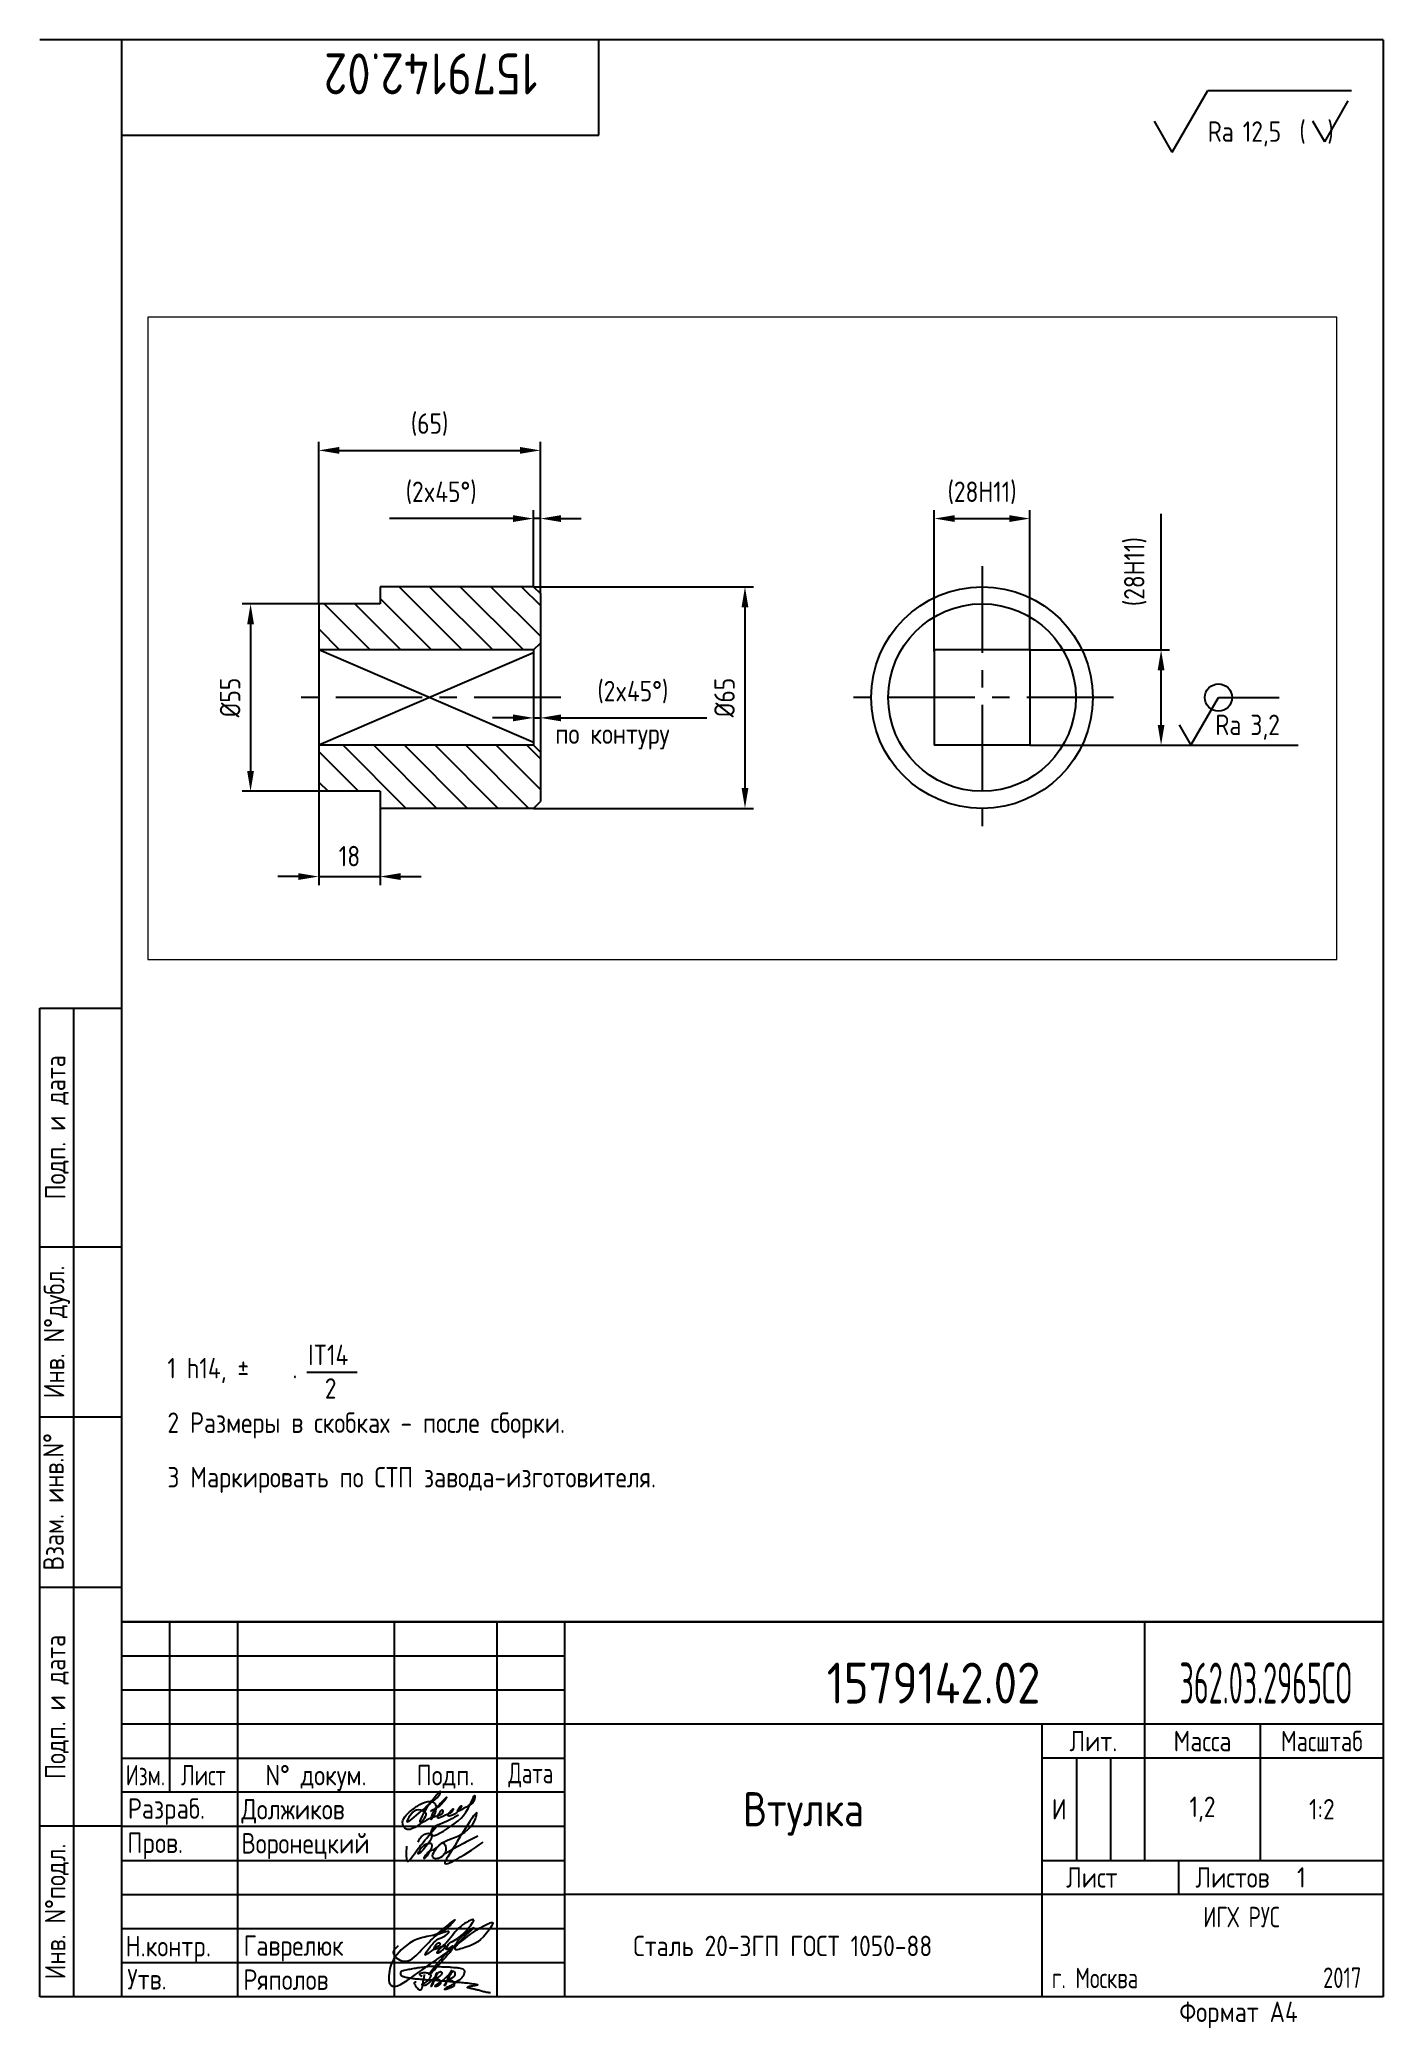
# Paper-space layout 'A4' of a CAD drawing. Header units: millimetres. Extents: x 8 to 205, y 0 to 292.
# The model-space entities are those that its viewports show. They can reach past a viewport. Long polylines and large blocks are cut down to what shows.
import ezdxf
from ezdxf.enums import TextEntityAlignment as Align

# ---------------------------------------------------------------- set-up
doc = ezdxf.new("R2010")
doc.units = ezdxf.units.MM
doc.header["$LTSCALE"] = 0.2
doc.linetypes.add('CENTER', pattern=[50.8, 31.75, -6.35, 6.35, -6.35])
for name, color, linetype in [('Bord', 1, 'Continuous'), ('Cen', 5, 'CENTER'), ('Cont', 6, 'Continuous'), ('Dim', 7, 'Continuous'), ('Hatch', 2, 'Continuous'), ('Text', 3, 'Continuous'), ('Textb', 6, 'Continuous'), ('TEXTRUS', 3, 'Continuous')]:
    doc.layers.add(name, color=color, linetype=linetype)
doc.styles.add('Style1', font='romans.shx', dxfattribs={"width": 0.8})
doc.dimstyles.new('LIN2', dxfattribs={"dimscale": 2, "dimtxt": 3, "dimasz": 3, "dimexe": 1.25, "dimexo": 0, "dimgap": 1.5, "dimtad": 1, "dimdec": 1, "dimdsep": 46, "dimtxsty": 'Style1', "dimcen": 2.5, "dimclrt": 3, "dimadec": 0, "dimazin": 0, "dimtfac": 1, "dimtmove": 0, "dimatfit": 3, "dimfxl": 1, "dimarcsym": 0})

# ---------------------------------------------------------------- blocks, each defined once
blk = doc.blocks.new('A$C314368CF')
at = {"layer": 'Text'}
for q in [(7.18, 6), (1.98, 3)]:
    blk.add_line((3.72, 0), q, dxfattribs=at)
at = {"layer": 'Text', "style": 'Style1', "width": 0.8}
blk.add_text('(  )', height=3, dxfattribs=at).set_placement((0, 0))
blk = doc.blocks.new('sherISO_18')
at = {"layer": 'Cont'}
for p, q in [((-30.94, -16.46), (-25.74, -7.46)), ((-25.74, -7.46), (-4.67, -7.46)), ((-30.94, -16.46), (-33.54, -11.96))]:
    blk.add_line(p, q, dxfattribs=at)
blk.add_blockref('A$C314368CF', (-12.3, -14.96))
at = {"layer": 'Textb', "style": 'Style1', "width": 0.8}
blk.add_text('Ra', height=3, dxfattribs=at).set_placement((-25.74, -14.96))
blk.add_attdef('12,5', (-20.6, -14.96), '', height=3, dxfattribs=at)
blk = doc.blocks.new('A4')
at = {"layer": 'Bord'}
for p, q in [((20, 55), (85, 55)), ((20, 50), (85, 50)), ((20, 45), (85, 45)), ((160, 40), (160, 25)), ((165, 40), (165, 25)), ((20, 30), (85, 30)), ((20, 25), (85, 25)), ((20, 20), (85, 20)), ((20, 15), (85, 15)), ((20, 10), (85, 10))]:
    blk.add_line(p, q, dxfattribs=at)
at = {"layer": 'Cont'}
for p, q in [((205, 292), (20, 292)), ((20, 292), (20, 5)), ((90, 278), (90, 292)), ((205, 292), (205, 5)), ((20, 278), (90, 278)), ((8, 5), (8, 150)), ((8, 150), (20, 150)), ((13, 5), (13, 150)), ((8, 115), (20, 115)), ((20, 90), (8, 90)), ((20, 65), (8, 65)), ((205, 60), (20, 60)), ((20, 60), (205, 60)), ((27, 60), (27, 35)), ((37, 60), (37, 5)), ((60, 5), (60, 60)), ((75, 60), (75, 5)), ((85, 5), (85, 60)), ((170, 60), (170, 25)), ((85, 45), (205, 45)), ((155, 5), (155, 45)), ((187, 25), (187, 45)), ((20, 40), (85, 40)), ((205, 40), (155, 40)), ((85, 35), (20, 35)), ((20, 30), (8, 30)), ((155, 25), (205, 25)), ((175, 25), (175, 20)), ((205, 20), (85, 20)), ((20, 5), (8, 5)), ((205, 5), (20, 5))]:
    blk.add_line(p, q, dxfattribs=at)
at = {"layer": 'Text', "style": 'Style1', "width": 0.8}
for s, p in [('Подп. и дата', (10.5, 132.5)), ('Инв. N%%dдубл.', (10.5, 102.5)), ('Взам. инв.N%%d ', (10, 78.38)), ('Подп. и дата', (10.5, 47.5)), ('Инв. N%%dподл.', (10.5, 17.5))]:
    blk.add_text(s, height=3, rotation=90, dxfattribs=at).set_placement(p, align=Align.MIDDLE)
at = {"layer": 'Text', "style": 'Style1'}
for s, width, p in [('Лит.', 0.8, (162.5, 42.5)), ('Масса', 0.8, (178.5, 42.5)), ('Масштаб', 0.75, (196, 42.5)), ('Изм.', 0.7, (23.5, 37.5)), ('Лист', 0.7, (32, 37.5)), ('N%%d докум.', 0.8, (48.5, 37.5)), ('Подп.', 0.8, (67.5, 37.5)), ('Лист', 0.8, (162.27, 22.5)), ('Листов', 0.8, (182.9, 22.5))]:
    blk.add_text(s, height=3, dxfattribs=dict(at, width=width)).set_placement(p, align=Align.MIDDLE_CENTER)
at = {"layer": 'Text', "style": 'Style1', "width": 0.7}
for s, p in [('Дата', (80, 37.5)), ('ИГХ РУС', (184.23, 16.69))]:
    blk.add_text(s, height=3, dxfattribs=at).set_placement(p, align=Align.MIDDLE)
at = {"layer": 'Text', "style": 'Style1'}
for s, width, p in [('Разpаб.', 0.8, (20.92, 31.1)), ('Пpов.', 0.8, (20.84, 26.08)), ('Н.контp.', 0.8, (20.58, 10.92)), ('Утв.', 0.8, (20.84, 6.06)), ('г. Москва', 0.7, (156.39, 6.25)), ('Фоpмат А4', 0.8, (175.11, 1.29))]:
    blk.add_text(s, height=3, dxfattribs=dict(at, width=width)).set_placement(p)
for tag, p, width in [('ФИО', (39, 31), 0.8), ('ФИО', (39, 26), 0.8), ('ГОСТ_СОРТАМЕНТА', (98.19, 14), 0.8), ('ФИО', (39, 11), 0.8), ('ФИО', (39, 6), 0.8), ('200', (192.85, 6.29), 0.7)]:
    blk.add_attdef(tag, p, '', height=3, dxfattribs=dict(at, width=width))
at = {"layer": 'Text', "style": 'Style1', "width": 0.8}
for tag, p in [('И', (157.49, 32.5)), ('700', (178.5, 32.5)), ('1:20', (196, 32.5))]:
    blk.add_attdef(tag, text='', height=3, dxfattribs=at).set_placement(p, align=Align.MIDDLE)
blk.add_attdef('Сборочный_чертеж', text='', height=3, dxfattribs=at).set_placement((120, 21.3), align=Align.CENTER)
for tag, p in [('1', (171.12, 22.5)), ('2', (193, 22.5))]:
    blk.add_attdef(tag, text='', height=3, dxfattribs=at).set_placement(p, align=Align.MIDDLE_CENTER)
blk.add_attdef('ЛИСТ', text='', height=3, dxfattribs=at).set_placement((85.99, 12.5), align=Align.MIDDLE_LEFT)
at = {"layer": 'Text', "style": 'Style1', "width": 0.7}
blk.add_attdef('%%OГОСТ_ТЕХ._ТРЕБОВАНИЙ', text='', height=3, dxfattribs=at).set_placement((98.19, 8), align=Align.BOTTOM_LEFT)
at = {"layer": 'Textb', "style": 'Style1', "width": 0.8}
blk.add_attdef('1234567', (81, 290), '', height=6, rotation=180, dxfattribs=at)
blk.add_attdef('1234567', (123.4, 48), '', height=6, dxfattribs=at)
for tag, height, p in [('123ХЯ', 6, (183.62, 48)), ('НАИМЕНОВАНИЕ', 5, (120, 30))]:
    blk.add_attdef(tag, text='', height=height, dxfattribs=at).set_placement(p, align=Align.CENTER)
blk = doc.blocks.new('A$C63F45750')
at = {"layer": 'Text'}
for points, knots in [([(3.17, 2.37), (3.12, 2.38), (3.04, 2.41), (2.94, 2.5), (2.85, 2.57), (2.79, 2.69), (2.87, 2.77), (2.99, 2.84), (3.16, 2.89), (3.36, 2.93), (3.6, 2.95), (3.82, 2.92), (4.05, 2.87), (4.25, 2.78), (4.45, 2.63), (4.46, 2.42), (4.38, 2.26), (4.28, 2.1), (4.17, 1.94), (4.03, 1.78), (3.89, 1.62), (3.75, 1.52), (3.63, 1.43), (3.49, 1.36), (3.35, 1.3), (3.24, 1.25), (3.16, 1.21), (3.12, 1.15), (3.19, 1.1), (3.27, 1.09), (3.4, 1.07), (3.55, 1.07), (3.72, 1.12), (3.92, 1.19), (4.1, 1.34), (4.26, 1.51), (4.44, 1.65), (4.59, 1.81), (4.74, 1.93), (4.84, 2.04), (4.93, 2.14), (5.07, 2.29), (5.19, 2.53), (5.28, 2.68), (5.35, 2.96), (5.23, 2.66), (5.2, 2.44), (5.04, 2.09), (4.95, 1.81), (4.86, 1.57), (4.75, 1.31), (4.67, 1.12), (4.46, 0.78), (4.62, 1.17), (4.71, 1.45), (4.88, 1.74), (5.01, 2), (5.08, 2.19), (5.19, 2.4), (5.32, 2.58), (5.4, 2.75), (5.52, 2.89), (5.65, 3.04), (5.85, 3.1), (6.02, 3.03), (6.08, 2.87), (6.03, 2.7), (5.9, 2.51), (5.7, 2.37), (5.55, 2.23), (5.4, 2.17), (5.31, 2.12), (5.12, 2.09), (5.35, 2.07), (5.48, 2), (5.64, 1.93), (5.75, 1.8), (5.85, 1.67), (5.89, 1.54), (5.89, 1.37), (5.8, 1.2), (5.63, 1.06), (5.41, 0.94), (5.23, 0.86), (5.02, 0.92), (5.13, 1.1), (5.28, 1.16), (5.44, 1.27), (5.61, 1.36), (5.74, 1.46), (5.86, 1.53), (5.95, 1.61), (6.05, 1.69), (6.15, 1.77), (6.28, 1.87), (6.46, 2.02), (6.65, 2.19), (6.83, 2.37), (6.98, 2.49), (7.11, 2.61), (7.2, 2.74), (7.32, 2.84), (7.42, 2.97), (7.48, 3.08), (7.48, 3.27), (7.34, 3.08), (7.28, 2.94), (7.18, 2.69), (7.1, 2.46), (7, 2.22), (6.93, 1.98), (6.83, 1.78), (6.73, 1.55), (6.67, 1.34), (6.6, 1.14), (6.56, 1.03), (6.39, 0.99), (6.62, 1.33), (6.75, 1.54), (6.93, 1.87), (7.05, 2.08), (7.18, 2.32), (7.33, 2.6), (7.47, 2.89), (7.6, 3.07), (7.79, 3.18), (7.95, 3.01), (8, 2.81), (7.99, 2.62), (7.94, 2.46), (7.83, 2.33), (7.69, 2.22), (7.53, 2.11), (7.37, 2.03), (7.21, 1.99), (7.11, 1.97), (6.89, 1.98), (7.07, 1.94), (7.15, 1.9), (7.27, 1.88), (7.39, 1.84), (7.52, 1.81), (7.62, 1.72), (7.7, 1.62), (7.78, 1.51), (7.83, 1.39), (7.87, 1.26), (7.88, 1.13), (7.86, 0.99), (7.75, 0.88), (7.6, 0.77), (7.4, 0.73), (7.19, 0.66), (6.97, 0.55), (6.71, 0.48), (6.57, 0.44), (6.42, 0.42), (6.52, 0.58), (6.61, 0.64), (6.81, 0.78), (7.06, 0.89), (7.33, 1.04), (7.55, 1.16), (7.7, 1.24), (7.84, 1.32), (7.99, 1.43), (8.21, 1.58), (8.48, 1.76), (8.74, 1.95), (8.97, 2.12), (9.1, 2.29), (9.23, 2.44), (9.3, 2.6), (9.37, 2.74), (9.42, 2.92), (9.45, 3.13), (9.21, 3.48), (8.67, 3.59), (8.09, 3.63), (7.57, 3.66), (7.06, 3.74), (6.57, 3.75), (6.09, 3.74), (5.67, 3.78), (5.28, 3.78), (4.96, 3.81), (4.65, 3.83), (4.31, 3.82), (3.97, 3.79), (3.61, 3.74), (3.22, 3.67), (2.86, 3.66), (2.53, 3.61), (2.18, 3.52), (1.78, 3.54), (1.38, 3.37), (0.96, 3.35), (0.58, 3.24), (0.25, 3.19), (0.03, 3.06), (-0.03, 2.83), (0.02, 2.6), (0.26, 2.38), (0.59, 2.33), (1, 2.2), (1.48, 2.15), (1.93, 2.05), (2.35, 2.02), (2.72, 2.01), (3.11, 1.94), (3.68, 1.94), (4.25, 1.83), (4.91, 1.87), (5.53, 1.76), (6.13, 1.72), (6.73, 1.71), (7.32, 1.62), (7.99, 1.55), (8.64, 1.54), (9.16, 1.46), (9.61, 1.42), (10.03, 1.4), (10.41, 1.32), (10.73, 1.29), (11.01, 1.24), (11.18, 1.23), (11.42, 1.14), (11.18, 1.06), (11.01, 1.03), (10.71, 0.98), (10.37, 0.92), (10.1, 0.91), (9.65, 0.75), (10.22, 0.67), (10.54, 0.59), (11.08, 0.47), (11.61, 0.35), (12.17, 0.15), (12.64, 0.08), (12.98, 0.03), (13.11, 0.01), (13.18, 0)], [0, 0, 0, 0, 0.153866, 0.270441, 0.388867, 0.510533, 0.592156, 0.71333, 0.90842, 1.11344, 1.349254, 1.61246, 1.782219, 2.047249, 2.291879, 2.451528, 2.651081, 2.806158, 3.017979, 3.227348, 3.462381, 3.633009, 3.75766, 3.920516, 4.080796, 4.214529, 4.291786, 4.349969, 4.397594, 4.50822, 4.594826, 4.799244, 4.954392, 5.128468, 5.437537, 5.632649, 5.842485, 6.094987, 6.293219, 6.410959, 6.551192, 6.687808, 7.022147, 7.294342, 7.425356, 7.52079, 7.946481, 8.313051, 8.59833, 8.833695, 9.090496, 9.427695, 9.601191, 9.883219, 10.093306, 10.673943, 10.798776, 10.974628, 11.287247, 11.486184, 11.648652, 11.848902, 12.027194, 12.25348, 12.40059, 12.537783, 12.716293, 12.91523, 13.208551, 13.438489, 13.549668, 13.67779, 13.77127, 13.930001, 14.029091, 14.272112, 14.434836, 14.547084, 14.739051, 14.830983, 15.061241, 15.268922, 15.500489, 15.788979, 15.879568, 16.024283, 16.221854, 16.418714, 16.593102, 16.783247, 16.91018, 17.018213, 17.135263, 17.278205, 17.430482, 17.620087, 17.979626, 18.191789, 18.388716, 18.565718, 18.714854, 18.857929, 19.039974, 19.171375, 19.283034, 19.400085, 19.618058, 19.882245, 20.150781, 20.377854, 20.649532, 20.89723, 21.042543, 21.40016, 21.557817, 21.667145, 21.752781, 21.926256, 22.412297, 22.813145, 22.961412, 23.171289, 23.607257, 23.940428, 24.110007, 24.291214, 24.48084, 24.697609, 24.904078, 25.034245, 25.218018, 25.407651, 25.573473, 25.787447, 25.930292, 26.051316, 26.18846, 26.285312, 26.406799, 26.52425, 26.630463, 26.793722, 26.898606, 27.029313, 27.171012, 27.314101, 27.419918, 27.580557, 27.709367, 27.829268, 28.024364, 28.266961, 28.41242, 28.705761, 28.989137, 29.187748, 29.233768, 29.332802, 29.529535, 29.667094, 30.039923, 30.332117, 30.61061, 30.769982, 30.856778, 31.109923, 31.313488, 31.656425, 32.066331, 32.296628, 32.49714, 32.710276, 32.891468, 33.014834, 33.177747, 33.444503, 33.618009, 34.409008, 34.914636, 35.419802, 35.95397, 36.458179, 36.88069, 37.388403, 37.738353, 38.034261, 38.353468, 38.693154, 39.037638, 39.391136, 39.787481, 40.203773, 40.488977, 40.784975, 41.26625, 41.668005, 42.070065, 42.499388, 42.869834, 43.079573, 43.213439, 43.554591, 43.717296, 44.153724, 44.506336, 45.019111, 45.587859, 45.90191, 46.270392, 46.703958, 47.093115, 47.952647, 48.44014, 49.079253, 49.808223, 50.268654, 50.851051, 51.604831, 52.298429, 52.776925, 53.1907, 53.661988, 54.042386, 54.348524, 54.616841, 54.853814, 54.983777, 55.126096, 55.333328, 55.613101, 56.008732, 56.315809, 56.59982, 56.87931, 57.399251, 57.889617, 58.432507, 59.066698, 59.660314, 59.862668, 60.07277, 60.07277, 60.07277, 60.07277]), ([(2.31, 1.53), (2.26, 1.52), (2.17, 1.51), (2.06, 1.48), (1.93, 1.38), (2.07, 1.25), (2.14, 1.11), (2.26, 0.93), (2.39, 0.72), (2.57, 0.54), (2.71, 0.44), (2.86, 0.4), (3.02, 0.43), (3.14, 0.54), (3.21, 0.79), (3.25, 1.07), (3.31, 1.4), (3.35, 1.67), (3.38, 1.92), (3.47, 2.19), (3.5, 2.43), (3.54, 2.59), (3.56, 2.64)], [0, 0, 0, 0, 0.15847, 0.269731, 0.363591, 0.555514, 0.688037, 0.848606, 1.204359, 1.433632, 1.58673, 1.729549, 1.880686, 2.057874, 2.19169, 2.63505, 2.928153, 3.184121, 3.441863, 3.696117, 4.025873, 4.178055, 4.178055, 4.178055, 4.178055])]:
    blk.add_open_spline(points, degree=3, knots=knots, dxfattribs=at)
blk = doc.blocks.new('A$C6CF913E7')
at = {"layer": 'Text'}
blk.add_circle((0, 0), 2, dxfattribs=at)
blk = doc.blocks.new('SHERISO_07')
at = {"layer": 'Text'}
blk.add_line((4.04, 7), (12.93, 7), dxfattribs=at)
blk.add_lwpolyline([(-1.73, 3), (0, 0), (4.04, 7)], dxfattribs=at)
blk.add_blockref('A$C6CF913E7', (4.04, 7))
at = {"layer": 'Text', "style": 'Style1', "width": 0.8}
blk.add_text('Ra', height=3, dxfattribs=at).set_placement((3.58, 1.5))
blk.add_attdef('25', (8.73, 1.5), '', height=3, dxfattribs=at)
blk = doc.blocks.new('*D5')
at = {"layer": 'Defpoints', "color": 0, "transparency": 16777216}
for p in [(454.12, 289.12), (452.12, 269.12), (454.12, 267.12)]:
    blk.add_point(p, dxfattribs=at)
at = {"layer": 'Dim', "color": 0, "lineweight": -2, "transparency": 16777216}
for p, q in [((452.12, 269.12), (452.12, 291.62)), ((454.12, 267.12), (454.12, 291.62)), ((446.12, 289.12), (409.89, 289.12)), ((454.12, 289.12), (452.12, 289.12)), ((460.12, 289.12), (466.12, 289.12))]:
    blk.add_line(p, q, dxfattribs=at)
at = {"layer": 'Dim', "color": 0, "transparency": 16777216}
for points in [[(446.12, 290.12), (446.12, 288.12), (452.12, 289.12)], [(460.12, 290.12), (460.12, 288.12), (454.12, 289.12)]]:
    blk.add_solid(points, dxfattribs=at)
at = {"layer": 'Dim', "color": 3, "transparency": 16777216, "insert": (425.01, 296.69), "char_height": 6, "attachment_point": 5, "style": 'Style1'}
blk.add_mtext('(2x45%%D)', dxfattribs=at)
blk = doc.blocks.new('*D6')
at = {"layer": 'Defpoints', "color": 0, "transparency": 16777216}
for p in [(452.12, 233.56), (454.12, 233.78), (454.12, 230.66)]:
    blk.add_point(p, dxfattribs=at)
at = {"layer": 'Dim', "color": 0, "lineweight": -2, "transparency": 16777216}
for p, q in [((452.12, 233.56), (452.12, 228.16)), ((454.12, 233.78), (454.12, 228.16)), ((446.12, 230.66), (440.12, 230.66)), ((452.12, 230.66), (454.12, 230.66)), ((460.12, 230.66), (496.35, 230.66))]:
    blk.add_line(p, q, dxfattribs=at)
at = {"layer": 'Dim', "color": 0, "transparency": 16777216}
for points in [[(446.12, 231.66), (446.12, 229.66), (452.12, 230.66)], [(460.12, 231.66), (460.12, 229.66), (454.12, 230.66)]]:
    blk.add_solid(points, dxfattribs=at)
at = {"layer": 'Dim', "color": 3, "transparency": 16777216, "insert": (481.23, 238.23), "char_height": 6, "attachment_point": 5, "style": 'Style1'}
blk.add_mtext('(2x45%%D)', dxfattribs=at)
blk = doc.blocks.new('*D7')
at = {"layer": 'Defpoints', "color": 0, "transparency": 16777216}
for p in [(454.12, 309.12), (454.12, 289.12), (389.12, 264.12)]:
    blk.add_point(p, dxfattribs=at)
at = {"layer": 'Dim', "color": 0, "lineweight": -2, "transparency": 16777216}
for p, q in [((389.12, 264.12), (389.12, 311.62)), ((395.12, 309.12), (448.12, 309.12)), ((454.12, 289.12), (454.12, 311.62))]:
    blk.add_line(p, q, dxfattribs=at)
at = {"layer": 'Dim', "color": 0, "transparency": 16777216}
for points in [[(395.12, 310.12), (395.12, 308.12), (389.12, 309.12)], [(448.12, 310.12), (448.12, 308.12), (454.12, 309.12)]]:
    blk.add_solid(points, dxfattribs=at)
at = {"layer": 'Dim', "color": 3, "transparency": 16777216, "insert": (421.62, 316.69), "char_height": 6, "attachment_point": 5, "style": 'Style1'}
blk.add_mtext('(65)', dxfattribs=at)
blk = doc.blocks.new('*D8')
at = {"layer": 'Defpoints', "color": 0, "transparency": 16777216}
for p in [(389.12, 209.12), (407.12, 204.12), (407.12, 184.12)]:
    blk.add_point(p, dxfattribs=at)
at = {"layer": 'Dim', "color": 0, "lineweight": -2, "transparency": 16777216}
for p, q in [((389.12, 209.12), (389.12, 181.62)), ((407.12, 204.12), (407.12, 181.62)), ((383.12, 184.12), (377.12, 184.12)), ((389.12, 184.12), (407.12, 184.12)), ((413.12, 184.12), (419.12, 184.12))]:
    blk.add_line(p, q, dxfattribs=at)
at = {"layer": 'Dim', "color": 0, "transparency": 16777216}
for points in [[(383.12, 185.12), (383.12, 183.12), (389.12, 184.12)], [(413.12, 185.12), (413.12, 183.12), (407.12, 184.12)]]:
    blk.add_solid(points, dxfattribs=at)
at = {"layer": 'Dim', "color": 3, "transparency": 16777216, "insert": (398.12, 190.12), "char_height": 6, "attachment_point": 5, "style": 'Style1'}
blk.add_mtext('18', dxfattribs=at)
blk = doc.blocks.new('*D9')
at = {"layer": 'Defpoints', "color": 0, "transparency": 16777216}
for p in [(389.12, 264.12), (369.12, 209.12), (389.12, 209.12)]:
    blk.add_point(p, dxfattribs=at)
at = {"layer": 'Dim', "color": 0, "lineweight": -2, "transparency": 16777216}
for p, q in [((389.12, 264.12), (366.62, 264.12)), ((369.12, 258.12), (369.12, 215.12)), ((389.12, 209.12), (366.62, 209.12))]:
    blk.add_line(p, q, dxfattribs=at)
at = {"layer": 'Dim', "color": 0, "transparency": 16777216}
for points in [[(368.12, 258.12), (370.12, 258.12), (369.12, 264.12)], [(368.12, 215.12), (370.12, 215.12), (369.12, 209.12)]]:
    blk.add_solid(points, dxfattribs=at)
at = {"layer": 'Dim', "color": 3, "transparency": 16777216, "insert": (363.12, 236.62), "char_height": 6, "attachment_point": 5, "rotation": 90, "style": 'Style1'}
blk.add_mtext('%%C55', dxfattribs=at)
blk = doc.blocks.new('*D10')
at = {"layer": 'Defpoints', "color": 0, "transparency": 16777216}
for p in [(452.12, 269.12), (452.12, 204.12), (514.12, 204.12)]:
    blk.add_point(p, dxfattribs=at)
at = {"layer": 'Dim', "color": 0, "lineweight": -2, "transparency": 16777216}
for p, q in [((452.12, 269.12), (516.62, 269.12)), ((514.12, 263.12), (514.12, 210.12)), ((452.12, 204.12), (516.62, 204.12))]:
    blk.add_line(p, q, dxfattribs=at)
at = {"layer": 'Dim', "color": 0, "transparency": 16777216}
for points in [[(513.12, 263.12), (515.12, 263.12), (514.12, 269.12)], [(513.12, 210.12), (515.12, 210.12), (514.12, 204.12)]]:
    blk.add_solid(points, dxfattribs=at)
at = {"layer": 'Dim', "color": 3, "transparency": 16777216, "insert": (508.12, 236.62), "char_height": 6, "attachment_point": 5, "rotation": 90, "style": 'Style1'}
blk.add_mtext('%%C65', dxfattribs=at)
blk = doc.blocks.new('*D11')
at = {"layer": 'Defpoints', "color": 0, "transparency": 16777216}
for p in [(597.65, 250.62), (597.65, 222.62), (636.15, 222.62)]:
    blk.add_point(p, dxfattribs=at)
at = {"layer": 'Dim', "color": 0, "lineweight": -2, "transparency": 16777216}
for p, q in [((636.15, 250.62), (636.15, 290.51)), ((597.65, 250.62), (638.65, 250.62)), ((636.15, 228.62), (636.15, 244.62)), ((597.65, 222.62), (638.65, 222.62))]:
    blk.add_line(p, q, dxfattribs=at)
at = {"layer": 'Dim', "color": 0, "transparency": 16777216}
for points in [[(635.15, 244.62), (637.15, 244.62), (636.15, 250.62)], [(635.15, 228.62), (637.15, 228.62), (636.15, 222.62)]]:
    blk.add_solid(points, dxfattribs=at)
at = {"layer": 'Dim', "color": 3, "transparency": 16777216, "insert": (628.58, 273.56), "char_height": 6, "attachment_point": 5, "rotation": 90, "style": 'Style1'}
blk.add_mtext('(28H11)', dxfattribs=at)
blk = doc.blocks.new('*D12')
at = {"layer": 'Defpoints', "color": 0, "transparency": 16777216}
for p in [(597.65, 289.12), (569.65, 250.12), (597.65, 250.62)]:
    blk.add_point(p, dxfattribs=at)
at = {"layer": 'Dim', "color": 0, "lineweight": -2, "transparency": 16777216}
for p, q in [((569.65, 250.12), (569.65, 291.62)), ((597.65, 250.62), (597.65, 291.62)), ((575.65, 289.12), (591.65, 289.12))]:
    blk.add_line(p, q, dxfattribs=at)
at = {"layer": 'Dim', "color": 0, "transparency": 16777216}
for points in [[(575.65, 290.12), (575.65, 288.12), (569.65, 289.12)], [(591.65, 290.12), (591.65, 288.12), (597.65, 289.12)]]:
    blk.add_solid(points, dxfattribs=at)
at = {"layer": 'Dim', "color": 3, "transparency": 16777216, "insert": (583.65, 296.69), "char_height": 6, "attachment_point": 5, "style": 'Style1'}
blk.add_mtext('(28H11)', dxfattribs=at)

msp = doc.modelspace()

# ---------------------------------------------------------------- hatches: boundary and pattern name
at = {"layer": 'Hatch'}
h = msp.add_hatch(dxfattribs=at)
h.set_pattern_fill('ANSI31', color=256, scale=2, angle=90, style=0)
h.set_pattern_definition([(135, (-1526.475, -3081.129), (-4.490128, -4.490128), [])])
h.paths.add_polyline_path([(454.12, 267.12), (452.12, 269.12), (407.12, 269.12), (407.12, 264.12), (389.12, 264.12), (389.12, 250.62), (452.12, 250.62), (454.12, 252.62)])
h.paths.add_polyline_path([(452.12, 204.12), (454.12, 206.12), (454.12, 220.62), (452.12, 222.62), (389.12, 222.62), (389.12, 209.12), (407.12, 209.12), (407.12, 204.12)])

# ---------------------------------------------------------------- linework, layer by layer
at = {"layer": 'Bord'}
for p, q in [((452.12, 223.48), (389.12, 250.62)), ((452.12, 249.76), (389.12, 222.62))]:
    msp.add_line(p, q, dxfattribs=at)
at = {"layer": 'Cen'}
for p, q in [((583.65, 275.12), (583.65, 198.12)), ((460.12, 236.62), (383.12, 236.62)), ((622.15, 236.62), (545.15, 236.62))]:
    msp.add_line(p, q, dxfattribs=at)
at = {"layer": 'Cont'}
for p, q in [((407.12, 269.12), (407.12, 264.12)), ((452.12, 269.12), (407.12, 269.12)), ((452.12, 269.12), (454.12, 267.12)), ((407.12, 264.12), (389.12, 264.12)), ((389.12, 264.12), (389.12, 209.12)), ((454.12, 267.12), (454.12, 206.12)), ((452.12, 250.62), (454.12, 252.62)), ((452.12, 250.62), (389.12, 250.62)), ((452.12, 250.62), (452.12, 222.62)), ((569.65, 250.62), (569.65, 222.62)), ((597.65, 250.62), (569.65, 250.62)), ((597.65, 250.62), (597.65, 222.62)), ((452.12, 222.62), (389.12, 222.62)), ((452.12, 222.62), (454.12, 220.62)), ((597.65, 222.62), (569.65, 222.62)), ((407.12, 209.12), (389.12, 209.12)), ((407.12, 209.12), (407.12, 204.12)), ((452.12, 204.12), (454.12, 206.12)), ((452.12, 204.12), (407.12, 204.12))]:
    msp.add_line(p, q, dxfattribs=at)
for radius in [32.5, 27.5]:
    msp.add_circle((583.65, 236.62), radius, dxfattribs=at)
at = {"layer": 'Dim'}
for p, q in [((496.35, 230.66), (502.93, 230.66)), ((636.15, 222.62), (676.33, 222.62))]:
    msp.add_line(p, q, dxfattribs=at)

# ---------------------------------------------------------------- block references
at = {"layer": 'Hatch', "xscale": 2, "yscale": 2, "zscale": 2}
msp.add_blockref('SHERISO_07', (644.89, 222.62), dxfattribs=at).add_auto_attribs({'25': '3,2'})

# ---------------------------------------------------------------- texts
at = {"layer": 'Text', "style": 'Style1', "width": 0.8}
msp.add_text('по контуру', height=6, dxfattribs=at).set_placement((458.5, 223.03))

# ---------------------------------------------------------------- dimensions: what is measured, and where the dimension line sits
at = {"layer": 'Dim'}
for base, p1, p2, text, picture, middle in [((454.12, 309.12), (389.12, 264.12), (454.12, 289.12), '(<>)', '*D7', (421.62, 309.12)), ((597.65, 289.12), (569.65, 250.12), (597.65, 250.62), '(<>H11)', '*D12', (583.65, 289.12))]:
    dim = msp.add_linear_dim(base=base, p1=p1, p2=p2, text=text, dimstyle='LIN2', dxfattribs=at)
    dim.commit()
    dim.dimension.update_dxf_attribs({"geometry": picture, "text_midpoint": middle, "dimtype": 160})
for base, p1, p2, angle, text, picture, middle in [((454.12, 289.12), (452.12, 269.12), (454.12, 267.12), 180, '(<>x45%%D)', '*D5', (425.01, 289.12)), ((636.15, 222.62), (597.65, 250.62), (597.65, 222.62), 90, '(<>H11)', '*D11', (636.15, 273.56)), ((454.12, 230.66), (452.12, 233.56), (454.12, 233.78), 180, '(<>x45%%D)', '*D6', (481.23, 230.66))]:
    dim = msp.add_linear_dim(base=base, p1=p1, p2=p2, angle=angle, text=text, dimstyle='LIN2', dxfattribs=at)
    dim.commit()
    dim.dimension.update_dxf_attribs({"geometry": picture, "text_midpoint": middle, "dimtype": 160})
for base, p1, p2, picture, middle in [((514.12, 204.12), (452.12, 269.12), (452.12, 204.12), '*D10', (508.12, 236.62)), ((369.12, 209.12), (389.12, 264.12), (389.12, 209.12), '*D9', (363.12, 236.62))]:
    dim = msp.add_linear_dim(base=base, p1=p1, p2=p2, angle=90, text='%%C<>', dimstyle='LIN2', dxfattribs=at)
    dim.commit()
    dim.dimension.update_dxf_attribs({"geometry": picture, "text_midpoint": middle})
dim = msp.add_linear_dim(base=(407.12, 184.12), p1=(389.12, 209.12), p2=(407.12, 204.12), dimstyle='LIN2', dxfattribs=at)
dim.commit()
dim.dimension.update_dxf_attribs({"geometry": '*D8', "text_midpoint": (398.12, 190.12)})

psp = doc.layouts.new('A4')

# ---------------------------------------------------------------- linework, layer by layer
at = {"layer": 'Defpoints'}
psp.add_line((20, 292), (8, 292), dxfattribs=at)
at = {"layer": 'Text'}
psp.add_line((47.17, 96.6), (54.54, 96.6), dxfattribs=at)
for points, knots in [([(63.75, 30.84), (64.17, 31.76), (64.71, 32.94), (66.98, 35.51), (66.53, 34.34), (65.02, 33.31), (60.82, 29.2), (62.47, 31.95), (63.45, 32.63), (65.01, 31.94), (64.37, 31.13), (63.85, 30.44), (63.69, 30.71), (63.73, 30.79), (63.75, 30.84)], [0, 0, 0, 0, 4.062617, 5.226919, 5.800291, 6.663227, 11.774431, 12.938639, 14.11351, 15.354081, 16.396133, 16.918576, 17.03251, 17.182794, 17.182794, 17.182794, 17.182794]), ([(69.4, 31.62), (68.64, 31.21), (67.33, 30.48), (65.45, 29.9), (65.13, 27.97), (70.06, 31.07), (70.39, 31.68), (71.8, 34.7), (71.76, 33.27), (70.89, 33.14), (68.7, 31.67), (70.01, 33.42), (69.48, 31.91), (66.95, 30.8), (68.84, 32.97), (68.3, 31.77), (67.57, 31.8), (65.7, 30.56), (67.04, 32.82), (67.16, 31.72), (65.25, 31.28), (63.98, 30.45), (61.84, 29.1), (60.79, 30.83), (62.29, 32.25), (63.7, 33.21), (64.98, 33.85), (65.94, 33.44), (66.35, 32.45), (65.05, 30.13), (65.75, 32.42), (66.35, 32.87), (68, 34.68), (67.01, 33.23), (66.28, 32.69), (65.48, 32.29), (65.23, 32.17)], [0, 0, 0, 0, 2.703743, 4.672825, 5.02799, 7.955933, 13.437489, 13.883188, 14.189441, 16.413959, 17.478513, 18.47964, 18.959294, 20.910841, 22.003091, 22.470554, 23.533771, 24.710748, 26.01626, 26.201331, 27.488187, 30.382065, 32.258784, 33.069724, 35.439902, 37.010787, 38.612861, 39.32109, 39.818865, 41.83144, 42.782113, 44.494961, 45.867914, 46.467245, 48.290622, 49.101188, 49.101188, 49.101188, 49.101188]), ([(63.48, 27.65), (63.64, 28.03), (63.96, 28.78), (66.46, 29.34), (64.65, 26.89), (63.14, 25.55), (64.19, 27.55), (66.33, 27.62), (63.86, 24.32), (64.92, 26.53), (66.09, 26.43), (67.06, 27.93), (67.9, 26.55), (67.06, 25.22), (65.03, 25.21), (66.61, 27.62), (69.02, 28.29), (71.39, 29.57), (72.88, 34), (69.1, 27.47), (66.43, 23.33), (69.9, 25.6), (73.04, 27.65)], [0, 0, 0, 0, 1.213353, 2.399709, 5.497648, 5.861317, 7.611627, 8.43806, 10.837371, 11.583123, 13.461301, 14.534506, 15.162086, 17.217848, 17.944717, 20.123775, 21.948027, 26.460707, 27.144718, 34.52243, 35.159468, 41.304292, 41.304292, 41.304292, 41.304292]), ([(61.79, 27.09), (61.75, 26.64), (61.69, 25.98), (61.84, 24.44), (63.18, 26.34), (64.31, 27.77), (65.69, 29.38), (66.49, 30.32)], [0, 0, 0, 0, 1.523947, 2.237958, 3.351836, 5.856423, 9.374056, 9.374056, 9.374056, 9.374056]), ([(72.22, 28.54), (71.45, 28.15), (69.74, 27.28), (68.07, 26.32), (67.14, 25.8)], [0, 0, 0, 0, 2.587978, 5.77327, 5.77327, 5.77327, 5.77327]), ([(60.53, 12.46), (60.2, 12.15), (59.32, 11.35), (61.71, 9.49), (64.84, 12.74), (66.33, 14.36), (69.22, 16.58), (67.32, 14.5), (65.91, 13.98), (63.21, 13.59), (60.91, 11.93), (59.18, 9.89), (59.03, 5.37), (65.19, 9.74), (68.94, 12.34), (72.22, 15.05), (74.89, 16.18), (72.57, 12.84), (71.28, 12.53), (67.97, 11.47), (70.24, 13.9), (72.31, 15.62), (69.62, 13.81), (68.51, 11.71), (63.73, 6.58), (66.33, 10.07), (69.45, 13.29), (67.31, 11.49), (67.86, 12.81), (69.03, 13.34), (70.21, 14.2), (72.47, 17.05), (68.85, 14.94), (68.55, 13.63), (65.51, 11.03), (67.13, 11.72), (67.73, 12.95), (66.67, 12.17), (65.37, 11.64), (66.42, 13.29), (66.78, 12.57), (65.71, 12.11), (63.9, 10.35), (65.39, 12.59), (66.31, 13.55), (67.47, 13.87), (68.42, 14.9), (67.17, 14.42), (66.13, 14.02)], [0, 0, 0, 0, 1.17994, 3.087717, 5.863103, 12.338328, 12.854096, 14.088578, 16.834551, 19.302558, 21.570562, 25.210018, 27.650956, 31.348291, 40.129863, 44.562748, 45.223917, 46.979401, 51.214655, 52.099288, 55.323111, 56.227801, 58.471865, 60.028126, 65.752911, 68.466223, 71.038525, 71.934922, 72.780229, 73.495807, 76.028152, 77.999346, 80.11892, 83.1954, 85.334448, 86.270878, 87.060466, 88.110212, 88.803314, 89.989889, 90.197567, 90.706974, 92.884587, 94.19917, 96.055742, 97.375783, 97.753899, 99.636325, 99.636325, 99.636325, 99.636325])]:
    psp.add_open_spline(points, degree=3, knots=knots, dxfattribs=at)

# ---------------------------------------------------------------- block references
ref = psp.add_blockref('A4', (0, 0))
ref.add_attrib('ФИО', 'Должиков', (37.57, 31), dxfattribs={"layer": 'Text', "height": 3, "style": 'Style1', "width": 0.8})
ref.add_attrib('123ХЯ', '362.03.2965СО', dxfattribs={"layer": 'Textb', "height": 6, "style": 'Style1', "width": 0.48}).set_placement((187.75, 48), align=Align.CENTER)
ref.add_attrib('1234567', '1579142.02', (123.4, 48), dxfattribs={"layer": 'Textb', "height": 6, "style": 'Style1', "width": 0.8})
ref.add_attrib('НАИМЕНОВАНИЕ', 'Втулка', dxfattribs={"layer": 'Textb', "height": 5, "style": 'Style1', "width": 0.8}).set_placement((120, 30), align=Align.CENTER)
ref.add_attrib('И', 'И', dxfattribs={"layer": 'Text', "height": 3, "style": 'Style1', "width": 0.8}).set_placement((157.49, 32.5), align=Align.MIDDLE)
ref.add_attrib('700', '1,2', dxfattribs={"layer": 'Text', "height": 3, "style": 'Style1', "width": 0.8}).set_placement((178.5, 32.5), align=Align.MIDDLE)
ref.add_attrib('1:20', '1:2', dxfattribs={"layer": 'Text', "height": 3, "style": 'Style1', "width": 0.8}).set_placement((196, 32.5), align=Align.MIDDLE)
ref.add_attrib('2', '1', dxfattribs={"layer": 'Text', "height": 3, "style": 'Style1', "width": 0.8}).set_placement((193, 22.5), align=Align.MIDDLE_CENTER)
ref.add_attrib('200', '2017', (196.18, 6.29), dxfattribs={"layer": 'Text', "height": 3, "style": 'Style1', "width": 0.7})
ref.add_attrib('1234567', '1579142.02', (81, 290), dxfattribs={"layer": 'Textb', "height": 6, "rotation": 180, "style": 'Style1', "width": 0.8})
at = {"layer": 'Cont'}
psp.add_blockref('A$C63F45750', (60.89, 5.61), dxfattribs=at)
at = {"layer": 'Dim'}
psp.add_blockref('sherISO_18', (205, 292), dxfattribs=at).add_auto_attribs({'12,5': '12,5'})

# ---------------------------------------------------------------- texts
at = {"layer": 'Text', "style": 'Style1', "width": 0.8}
for s, p in [('IT14', (47.34, 97.63)), ('1 h14, %%P    .', (26.72, 95.69)), ('2', (49.8, 92.71)), ('2 Размеры в скобках - после сборки.', (26.72, 87.69)), ('3 Маркировать по СТП завода-изготовителя.', (26.72, 79.69)), ('Воронецкий', (37.57, 26)), ('Гаврелюк', (37.9, 11)), ('Ряполов', (37.85, 6))]:
    psp.add_text(s, height=3, dxfattribs=at).set_placement(p)
at = {"layer": 'TEXTRUS', "style": 'Style1', "width": 0.8}
psp.add_text('Сталь 20-3ГП ГОСТ 1050-88', height=3, dxfattribs=at).set_placement((116.95, 10.95), align=Align.CENTER)

# ---------------------------------------------------------------- viewports
at = {"layer": 'Defpoints'}
psp.add_viewport(center=(111.01, 204.21), size=(174.34, 94.2177), view_center_point=(513.32, 253.98), view_height=188.4355, dxfattribs=at)

doc.saveas('drawing.dxf')
